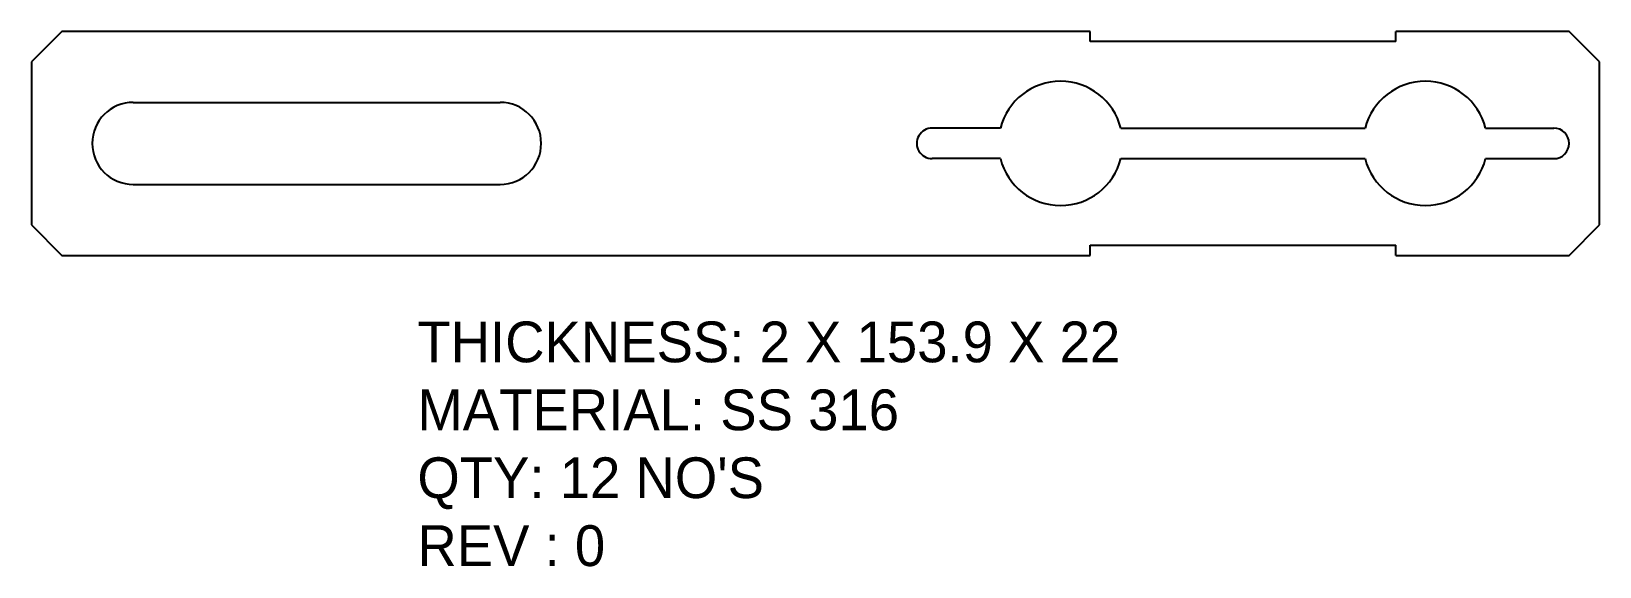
# Model space of a CAD drawing. Header units: inches. Extents: x 2402 to 2556, y -218 to -165.
import ezdxf

# ---------------------------------------------------------------- set-up
doc = ezdxf.new("R2010")
doc.units = ezdxf.units.IN
doc.header["$MEASUREMENT"] = 0
doc.layers.add('LaserCutting', color=3, linetype='Continuous')

msp = doc.modelspace()

# ---------------------------------------------------------------- linework, layer by layer
at = {"layer": 'LaserCutting'}
for p, q in [((2404.81, -165.04), (2401.81, -168.04)), ((2505.71, -165.04), (2404.81, -165.04)), ((2505.71, -166.04), (2505.71, -165.04)), ((2535.71, -166.04), (2505.71, -166.04)), ((2552.71, -165.04), (2535.71, -165.04)), ((2535.71, -166.04), (2535.71, -165.04)), ((2555.71, -168.04), (2552.71, -165.04)), ((2401.81, -168.04), (2401.81, -184.04)), ((2555.71, -184.04), (2555.71, -168.04)), ((2411.81, -172.02), (2447.81, -172.02)), ((2496.9, -174.54), (2490.21, -174.54)), ((2508.72, -174.54), (2532.7, -174.54)), ((2544.52, -174.54), (2551.21, -174.54)), ((2496.9, -177.54), (2490.21, -177.54)), ((2508.72, -177.54), (2532.7, -177.54)), ((2544.52, -177.54), (2551.21, -177.54)), ((2411.81, -180.07), (2447.81, -180.07)), ((2401.81, -184.04), (2404.81, -187.04)), ((2552.71, -187.04), (2555.71, -184.04)), ((2505.71, -187.04), (2505.71, -186.04)), ((2505.71, -186.04), (2535.71, -186.04)), ((2535.71, -187.04), (2535.71, -186.04)), ((2404.81, -187.04), (2505.71, -187.04)), ((2535.71, -187.04), (2552.71, -187.04))]:
    msp.add_line(p, q, dxfattribs=at)
for centre, radius, start, end in [((2502.81, -176.04), 6.1, 14.2351, 165.7649), ((2538.61, -176.04), 6.1, 14.2351, 165.7649), ((2411.81, -176.04), 4.03, 90, 270), ((2447.81, -176.04), 4.03, 270, 90), ((2490.2, -176.04), 1.5, 89.5376, 270.4624), ((2551.21, -176.04), 1.5, 270, 90), ((2502.81, -176.04), 6.1, 194.2351, 345.7649), ((2538.61, -176.04), 6.1, 194.2351, 345.7649)]:
    msp.add_arc(centre, radius, start, end, dxfattribs=at)

# ---------------------------------------------------------------- texts
at = {"layer": 'LaserCutting', "insert": (2439.69, -193.53), "char_height": 4, "width": 174.5146, "attachment_point": 1}
msp.add_mtext("{\\fCentury Gothic|b0|i0|c0|p18;THICKNESS: 2 X 153.9 X 22\\PMATERIAL: SS 316\\PQTY: 12 NO'S\\PREV : 0}", dxfattribs=at)

doc.saveas('drawing.dxf')
